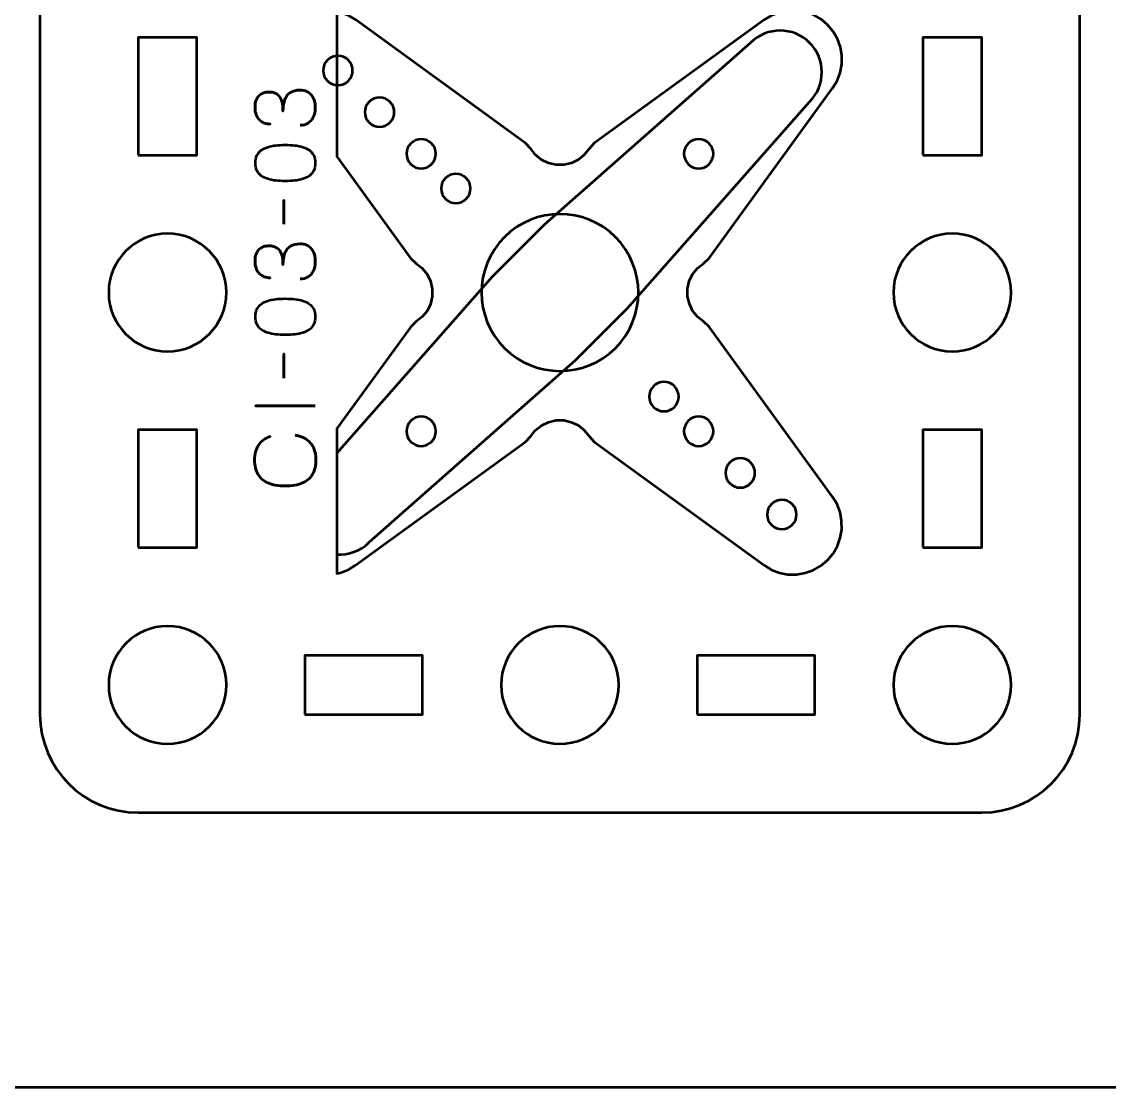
# Model space of a CAD drawing. Header units: centimetres. Extents: x -21 to 0, y -29.7 to 0.
# Drawn here: x -17.24 to -11.7, y -29.7 to -24.27 of the extents above; entities that cross this region are included whole.
import ezdxf

# ---------------------------------------------------------------- set-up
doc = ezdxf.new("R2010")
doc.units = ezdxf.units.CM
doc.header["$MEASUREMENT"] = 0
doc.layers.add('Layer 1', color=7, linetype='Continuous')

msp = doc.modelspace()

# ---------------------------------------------------------------- linework, layer by layer
at = {"layer": 'Layer 1', "color": 22, "lineweight": 53}
msp.add_open_spline([(-21.00001, -29.19995), (-21.00001, -29.19995), (-21.00001, -0.49992), (-21.00001, -0.49992), (-21.00001, -0.49992), (-21.00001, -0.22295), (-20.77692, 0.00004), (-20.49992, 0.00004), (-20.49992, 0.00004), (-20.49992, 0.00004), (-0.50006, 0.00004), (-0.50006, 0.00004), (-0.50006, 0.00004), (-0.22292, 0.00004), (0.00004, -0.22295), (0.00004, -0.49992), (0.00004, -0.49992), (0.00004, -0.49992), (0.00004, -29.19995), (0.00004, -29.19995), (0.00004, -29.19995), (0.00004, -29.47695), (-0.22292, -29.70004), (-0.50006, -29.70004), (-0.50006, -29.70004), (-0.50006, -29.70004), (-20.49992, -29.70004), (-20.49992, -29.70004), (-20.49992, -29.70004), (-20.77692, -29.70004), (-21.00001, -29.47695), (-21.00001, -29.19995)], degree=3, knots=[0, 0, 0, 0, 0.125, 0.125, 0.125, 0.125, 0.25, 0.25, 0.25, 0.25, 0.375, 0.375, 0.375, 0.375, 0.5, 0.5, 0.5, 0.5, 0.625, 0.625, 0.625, 0.625, 0.75, 0.75, 0.75, 0.75, 0.875, 0.875, 0.875, 0.875, 1, 1, 1, 1], dxfattribs=at)
at = {"layer": 'Layer 1', "color": 2, "lineweight": 53}
msp.add_open_spline([(-17.15001, -27.79994), (-17.15001, -27.79994), (-17.15001, -23.50007), (-17.15001, -23.50007), (-17.15001, -23.50007), (-17.15001, -23.22293), (-16.92692, -22.99997), (-16.64992, -22.99997), (-16.64992, -22.99997), (-16.64992, -22.99997), (-12.35005, -22.99997), (-12.35005, -22.99997), (-12.35005, -22.99997), (-12.07291, -22.99997), (-11.84995, -23.22293), (-11.84995, -23.50007), (-11.84995, -23.50007), (-11.84995, -23.50007), (-11.84995, -27.79994), (-11.84995, -27.79994), (-11.84995, -27.79994), (-11.84995, -28.07694), (-12.07291, -28.30003), (-12.35005, -28.30003), (-12.35005, -28.30003), (-12.35005, -28.30003), (-16.64992, -28.30003), (-16.64992, -28.30003), (-16.64992, -28.30003), (-16.92692, -28.30003), (-17.15001, -28.07694), (-17.15001, -27.79994)], degree=3, knots=[0, 0, 0, 0, 0.125, 0.125, 0.125, 0.125, 0.25, 0.25, 0.25, 0.25, 0.375, 0.375, 0.375, 0.375, 0.5, 0.5, 0.5, 0.5, 0.625, 0.625, 0.625, 0.625, 0.75, 0.75, 0.75, 0.75, 0.875, 0.875, 0.875, 0.875, 1, 1, 1, 1], dxfattribs=at)
at = {"layer": 'Layer 1', "color": 30, "lineweight": 53}
for points, knots in [([(-15.63747, -26.34367), (-15.63747, -26.34367), (-15.26061, -25.82531), (-15.26061, -25.82531), (-15.26061, -25.82531), (-15.26061, -25.82531), (-15.2326, -25.79844), (-15.2326, -25.79844), (-15.2326, -25.79844), (-15.2326, -25.79844), (-15.20179, -25.77434), (-15.20179, -25.77434), (-15.20179, -25.77434), (-15.20179, -25.77434), (-15.17715, -25.7441), (-15.17715, -25.7441), (-15.17715, -25.7441), (-15.17715, -25.7441), (-15.15978, -25.70882), (-15.15978, -25.70882), (-15.15978, -25.70882), (-15.15978, -25.70882), (-15.15082, -25.6696), (-15.15082, -25.6696), (-15.15082, -25.6696), (-15.15082, -25.6696), (-15.15084, -25.63039), (-15.15084, -25.63039), (-15.15084, -25.63039), (-15.15084, -25.63039), (-15.15979, -25.59231), (-15.15979, -25.59231), (-15.15979, -25.59231), (-15.15979, -25.59231), (-15.1766, -25.55645), (-15.1766, -25.55645), (-15.1766, -25.55645), (-15.1766, -25.55645), (-15.2018, -25.52565), (-15.2018, -25.52565), (-15.2018, -25.52565), (-15.2018, -25.52565), (-15.2326, -25.50158), (-15.2326, -25.50158), (-15.2326, -25.50158), (-15.2326, -25.50158), (-15.26117, -25.47525), (-15.26117, -25.47525), (-15.26117, -25.47525), (-15.26117, -25.47525), (-15.63747, -24.95674), (-15.63747, -24.95674), (-15.63747, -24.95674), (-15.63747, -24.95674), (-15.63747, -24.21897), (-15.63747, -24.21897), (-15.63747, -24.21897), (-15.63747, -24.21897), (-15.61908, -24.22227), (-15.61908, -24.22227), (-15.61908, -24.22227), (-15.61908, -24.22227), (-15.5782, -24.23738), (-15.5782, -24.23738), (-15.5782, -24.23738), (-15.5782, -24.23738), (-15.54066, -24.26036), (-15.54066, -24.26036), (-15.54066, -24.26036), (-15.54066, -24.26036), (-14.67529, -24.88937), (-14.67529, -24.88937), (-14.67529, -24.88937), (-14.67529, -24.88937), (-14.64839, -24.91737), (-14.64839, -24.91737), (-14.64839, -24.91737), (-14.64839, -24.91737), (-14.62432, -24.94817), (-14.62432, -24.94817), (-14.62432, -24.94817), (-14.62432, -24.94817), (-14.59352, -24.97337), (-14.59352, -24.97337), (-14.59352, -24.97337), (-14.59352, -24.97337), (-14.55766, -24.99018), (-14.55766, -24.99018), (-14.55766, -24.99018), (-14.55766, -24.99018), (-14.51959, -24.99914), (-14.51959, -24.99914), (-14.51959, -24.99914), (-14.51959, -24.99914), (-14.48036, -24.99915), (-14.48036, -24.99915), (-14.48036, -24.99915), (-14.48036, -24.99915), (-14.44171, -24.99075), (-14.44171, -24.99075), (-14.44171, -24.99075), (-14.44171, -24.99075), (-14.40642, -24.97338), (-14.40642, -24.97338), (-14.40642, -24.97338), (-14.40642, -24.97338), (-14.37563, -24.94818), (-14.37563, -24.94818), (-14.37563, -24.94818), (-14.37563, -24.94818), (-14.35154, -24.91737), (-14.35154, -24.91737), (-14.35154, -24.91737), (-14.35154, -24.91737), (-14.32466, -24.88937), (-14.32466, -24.88937), (-14.32466, -24.88937), (-14.32466, -24.88937), (-13.45928, -24.26036), (-13.45928, -24.26036), (-13.45928, -24.26036), (-13.45928, -24.26036), (-13.42176, -24.2374), (-13.42176, -24.2374), (-13.42176, -24.2374), (-13.42176, -24.2374), (-13.38032, -24.2217), (-13.38032, -24.2217), (-13.38032, -24.2217), (-13.38032, -24.2217), (-13.33662, -24.21388), (-13.33662, -24.21388), (-13.33662, -24.21388), (-13.33662, -24.21388), (-13.29238, -24.21331), (-13.29238, -24.21331), (-13.29238, -24.21331), (-13.29238, -24.21331), (-13.24924, -24.22059), (-13.24924, -24.22059), (-13.24924, -24.22059), (-13.24924, -24.22059), (-13.20779, -24.23516), (-13.20779, -24.23516), (-13.20779, -24.23516), (-13.20779, -24.23516), (-13.16915, -24.257), (-13.16915, -24.257), (-13.16915, -24.257), (-13.16915, -24.257), (-13.13555, -24.285), (-13.13555, -24.285), (-13.13555, -24.285), (-13.13555, -24.285), (-13.10698, -24.31917), (-13.10698, -24.31917), (-13.10698, -24.31917), (-13.10698, -24.31917), (-13.08512, -24.35783), (-13.08512, -24.35783), (-13.08512, -24.35783), (-13.08512, -24.35783), (-13.07056, -24.39927), (-13.07056, -24.39927), (-13.07056, -24.39927), (-13.07056, -24.39927), (-13.06329, -24.44241), (-13.06329, -24.44241), (-13.06329, -24.44241), (-13.06329, -24.44241), (-13.06385, -24.48665), (-13.06385, -24.48665), (-13.06385, -24.48665), (-13.06385, -24.48665), (-13.07168, -24.53034), (-13.07168, -24.53034), (-13.07168, -24.53034), (-13.07168, -24.53034), (-13.08736, -24.57179), (-13.08736, -24.57179), (-13.08736, -24.57179), (-13.08736, -24.57179), (-13.11033, -24.60931), (-13.11033, -24.60931), (-13.11033, -24.60931), (-13.11033, -24.60931), (-13.73934, -25.47469), (-13.73934, -25.47469), (-13.73934, -25.47469), (-13.73934, -25.47469), (-13.76734, -25.50157), (-13.76734, -25.50157), (-13.76734, -25.50157), (-13.76734, -25.50157), (-13.79816, -25.52566), (-13.79816, -25.52566), (-13.79816, -25.52566), (-13.79816, -25.52566), (-13.82334, -25.55646), (-13.82334, -25.55646), (-13.82334, -25.55646), (-13.82334, -25.55646), (-13.84072, -25.59175), (-13.84072, -25.59175), (-13.84072, -25.59175), (-13.84072, -25.59175), (-13.84912, -25.6304), (-13.84912, -25.6304), (-13.84912, -25.6304), (-13.84912, -25.6304), (-13.84912, -25.66962), (-13.84912, -25.66962), (-13.84912, -25.66962), (-13.84912, -25.66962), (-13.84014, -25.70769), (-13.84014, -25.70769), (-13.84014, -25.70769), (-13.84014, -25.70769), (-13.82335, -25.74354), (-13.82335, -25.74354), (-13.82335, -25.74354), (-13.82335, -25.74354), (-13.79814, -25.77434), (-13.79814, -25.77434), (-13.79814, -25.77434), (-13.79814, -25.77434), (-13.76734, -25.79843), (-13.76734, -25.79843), (-13.76734, -25.79843), (-13.76734, -25.79843), (-13.7399, -25.82475), (-13.7399, -25.82475), (-13.7399, -25.82475), (-13.7399, -25.82475), (-13.11034, -26.69068), (-13.11034, -26.69068), (-13.11034, -26.69068), (-13.11034, -26.69068), (-13.08737, -26.72822), (-13.08737, -26.72822), (-13.08737, -26.72822), (-13.08737, -26.72822), (-13.07225, -26.76911), (-13.07225, -26.76911), (-13.07225, -26.76911), (-13.07225, -26.76911), (-13.06441, -26.81279), (-13.06441, -26.81279), (-13.06441, -26.81279), (-13.06441, -26.81279), (-13.06384, -26.85704), (-13.06384, -26.85704), (-13.06384, -26.85704), (-13.06384, -26.85704), (-13.07112, -26.90017), (-13.07112, -26.90017), (-13.07112, -26.90017), (-13.07112, -26.90017), (-13.0857, -26.94162), (-13.0857, -26.94162), (-13.0857, -26.94162), (-13.0857, -26.94162), (-13.10753, -26.98027), (-13.10753, -26.98027), (-13.10753, -26.98027), (-13.10753, -26.98027), (-13.13609, -27.01444), (-13.13609, -27.01444), (-13.13609, -27.01444), (-13.13609, -27.01444), (-13.16971, -27.04244), (-13.16971, -27.04244), (-13.16971, -27.04244), (-13.16971, -27.04244), (-13.20836, -27.06428), (-13.20836, -27.06428), (-13.20836, -27.06428), (-13.20836, -27.06428), (-13.2498, -27.07885), (-13.2498, -27.07885), (-13.2498, -27.07885), (-13.2498, -27.07885), (-13.29349, -27.08669), (-13.29349, -27.08669), (-13.29349, -27.08669), (-13.29349, -27.08669), (-13.33774, -27.08612), (-13.33774, -27.08612), (-13.33774, -27.08612), (-13.33774, -27.08612), (-13.38086, -27.07773), (-13.38086, -27.07773), (-13.38086, -27.07773), (-13.38086, -27.07773), (-13.42176, -27.0626), (-13.42176, -27.0626), (-13.42176, -27.0626), (-13.42176, -27.0626), (-13.45929, -27.03963), (-13.45929, -27.03963), (-13.45929, -27.03963), (-13.45929, -27.03963), (-14.32578, -26.41063), (-14.32578, -26.41063), (-14.32578, -26.41063), (-14.32578, -26.41063), (-14.35154, -26.38263), (-14.35154, -26.38263), (-14.35154, -26.38263), (-14.35154, -26.38263), (-14.37562, -26.35182), (-14.37562, -26.35182), (-14.37562, -26.35182), (-14.37562, -26.35182), (-14.40643, -26.32662), (-14.40643, -26.32662), (-14.40643, -26.32662), (-14.40643, -26.32662), (-14.44227, -26.30982), (-14.44227, -26.30982), (-14.44227, -26.30982), (-14.44227, -26.30982), (-14.48036, -26.30086), (-14.48036, -26.30086), (-14.48036, -26.30086), (-14.48036, -26.30086), (-14.51957, -26.30085), (-14.51957, -26.30085), (-14.51957, -26.30085), (-14.51957, -26.30085), (-14.55878, -26.30982), (-14.55878, -26.30982), (-14.55878, -26.30982), (-14.55878, -26.30982), (-14.59407, -26.32718), (-14.59407, -26.32718), (-14.59407, -26.32718), (-14.59407, -26.32718), (-14.62432, -26.35182), (-14.62432, -26.35182), (-14.62432, -26.35182), (-14.62432, -26.35182), (-14.6484, -26.38263), (-14.6484, -26.38263), (-14.6484, -26.38263), (-14.6484, -26.38263), (-14.67529, -26.41063), (-14.67529, -26.41063), (-14.67529, -26.41063), (-14.67529, -26.41063), (-15.54123, -27.04021), (-15.54123, -27.04021), (-15.54123, -27.04021), (-15.54123, -27.04021), (-15.57875, -27.06317), (-15.57875, -27.06317), (-15.57875, -27.06317), (-15.57875, -27.06317), (-15.6202, -27.07886), (-15.6202, -27.07886), (-15.6202, -27.07886), (-15.6202, -27.07886), (-15.63747, -27.08195), (-15.63747, -27.08195), (-15.63747, -27.08195), (-15.63747, -27.08195), (-15.63747, -26.34367), (-15.63747, -26.34367)], [0, 0, 0, 0, 0.0108696, 0.0108696, 0.0108696, 0.0108696, 0.0217391, 0.0217391, 0.0217391, 0.0217391, 0.0326087, 0.0326087, 0.0326087, 0.0326087, 0.0434783, 0.0434783, 0.0434783, 0.0434783, 0.0543478, 0.0543478, 0.0543478, 0.0543478, 0.0652174, 0.0652174, 0.0652174, 0.0652174, 0.076087, 0.076087, 0.076087, 0.076087, 0.0869565, 0.0869565, 0.0869565, 0.0869565, 0.0978261, 0.0978261, 0.0978261, 0.0978261, 0.1086957, 0.1086957, 0.1086957, 0.1086957, 0.1195652, 0.1195652, 0.1195652, 0.1195652, 0.1304348, 0.1304348, 0.1304348, 0.1304348, 0.1413043, 0.1413043, 0.1413043, 0.1413043, 0.1521739, 0.1521739, 0.1521739, 0.1521739, 0.1630435, 0.1630435, 0.1630435, 0.1630435, 0.173913, 0.173913, 0.173913, 0.173913, 0.1847826, 0.1847826, 0.1847826, 0.1847826, 0.1956522, 0.1956522, 0.1956522, 0.1956522, 0.2065217, 0.2065217, 0.2065217, 0.2065217, 0.2173913, 0.2173913, 0.2173913, 0.2173913, 0.2282609, 0.2282609, 0.2282609, 0.2282609, 0.2391304, 0.2391304, 0.2391304, 0.2391304, 0.25, 0.25, 0.25, 0.25, 0.2608696, 0.2608696, 0.2608696, 0.2608696, 0.2717391, 0.2717391, 0.2717391, 0.2717391, 0.2826087, 0.2826087, 0.2826087, 0.2826087, 0.2934783, 0.2934783, 0.2934783, 0.2934783, 0.3043478, 0.3043478, 0.3043478, 0.3043478, 0.3152174, 0.3152174, 0.3152174, 0.3152174, 0.326087, 0.326087, 0.326087, 0.326087, 0.3369565, 0.3369565, 0.3369565, 0.3369565, 0.3478261, 0.3478261, 0.3478261, 0.3478261, 0.3586957, 0.3586957, 0.3586957, 0.3586957, 0.3695652, 0.3695652, 0.3695652, 0.3695652, 0.3804348, 0.3804348, 0.3804348, 0.3804348, 0.3913043, 0.3913043, 0.3913043, 0.3913043, 0.4021739, 0.4021739, 0.4021739, 0.4021739, 0.4130435, 0.4130435, 0.4130435, 0.4130435, 0.423913, 0.423913, 0.423913, 0.423913, 0.4347826, 0.4347826, 0.4347826, 0.4347826, 0.4456522, 0.4456522, 0.4456522, 0.4456522, 0.4565217, 0.4565217, 0.4565217, 0.4565217, 0.4673913, 0.4673913, 0.4673913, 0.4673913, 0.4782609, 0.4782609, 0.4782609, 0.4782609, 0.4891304, 0.4891304, 0.4891304, 0.4891304, 0.5, 0.5, 0.5, 0.5, 0.5108696, 0.5108696, 0.5108696, 0.5108696, 0.5217391, 0.5217391, 0.5217391, 0.5217391, 0.5326087, 0.5326087, 0.5326087, 0.5326087, 0.5434783, 0.5434783, 0.5434783, 0.5434783, 0.5543478, 0.5543478, 0.5543478, 0.5543478, 0.5652174, 0.5652174, 0.5652174, 0.5652174, 0.576087, 0.576087, 0.576087, 0.576087, 0.5869565, 0.5869565, 0.5869565, 0.5869565, 0.5978261, 0.5978261, 0.5978261, 0.5978261, 0.6086957, 0.6086957, 0.6086957, 0.6086957, 0.6195652, 0.6195652, 0.6195652, 0.6195652, 0.6304348, 0.6304348, 0.6304348, 0.6304348, 0.6413043, 0.6413043, 0.6413043, 0.6413043, 0.6521739, 0.6521739, 0.6521739, 0.6521739, 0.6630435, 0.6630435, 0.6630435, 0.6630435, 0.673913, 0.673913, 0.673913, 0.673913, 0.6847826, 0.6847826, 0.6847826, 0.6847826, 0.6956522, 0.6956522, 0.6956522, 0.6956522, 0.7065217, 0.7065217, 0.7065217, 0.7065217, 0.7173913, 0.7173913, 0.7173913, 0.7173913, 0.7282609, 0.7282609, 0.7282609, 0.7282609, 0.7391304, 0.7391304, 0.7391304, 0.7391304, 0.75, 0.75, 0.75, 0.75, 0.7608696, 0.7608696, 0.7608696, 0.7608696, 0.7717391, 0.7717391, 0.7717391, 0.7717391, 0.7826087, 0.7826087, 0.7826087, 0.7826087, 0.7934783, 0.7934783, 0.7934783, 0.7934783, 0.8043478, 0.8043478, 0.8043478, 0.8043478, 0.8152174, 0.8152174, 0.8152174, 0.8152174, 0.826087, 0.826087, 0.826087, 0.826087, 0.8369565, 0.8369565, 0.8369565, 0.8369565, 0.8478261, 0.8478261, 0.8478261, 0.8478261, 0.8586957, 0.8586957, 0.8586957, 0.8586957, 0.8695652, 0.8695652, 0.8695652, 0.8695652, 0.8804348, 0.8804348, 0.8804348, 0.8804348, 0.8913043, 0.8913043, 0.8913043, 0.8913043, 0.9021739, 0.9021739, 0.9021739, 0.9021739, 0.9130435, 0.9130435, 0.9130435, 0.9130435, 0.923913, 0.923913, 0.923913, 0.923913, 0.9347826, 0.9347826, 0.9347826, 0.9347826, 0.9456522, 0.9456522, 0.9456522, 0.9456522, 0.9565217, 0.9565217, 0.9565217, 0.9565217, 0.9673913, 0.9673913, 0.9673913, 0.9673913, 0.9782609, 0.9782609, 0.9782609, 0.9782609, 0.9891304, 0.9891304, 0.9891304, 0.9891304, 1, 1, 1, 1]), ([(-14.15527, -25.72955), (-14.15527, -25.72955), (-14.42043, -25.99471), (-14.42043, -25.99471), (-14.42043, -25.99471), (-14.42043, -25.99471), (-15.47225, -26.92279), (-15.47225, -26.92279), (-15.47225, -26.92279), (-15.51742, -26.96796), (-15.57816, -26.98847), (-15.63747, -26.98433), (-15.63747, -26.98433), (-15.63747, -26.98433), (-15.63747, -26.46893), (-15.63747, -26.46893), (-15.63747, -26.46893), (-15.63747, -26.46893), (-14.84469, -25.57045), (-14.84469, -25.57045), (-14.84469, -25.57045), (-14.84469, -25.57045), (-14.57953, -25.30529), (-14.57953, -25.30529), (-14.57953, -25.30529), (-14.57953, -25.30529), (-13.52771, -24.37721), (-13.52771, -24.37721), (-13.52771, -24.37721), (-13.44495, -24.29445), (-13.30995, -24.29445), (-13.22719, -24.37721), (-13.22719, -24.37721), (-13.14443, -24.45997), (-13.14443, -24.59497), (-13.22719, -24.67773), (-13.22719, -24.67773), (-13.22719, -24.67773), (-14.15527, -25.72955), (-14.15527, -25.72955)], [0, 0, 0, 0, 0.1, 0.1, 0.1, 0.1, 0.2, 0.2, 0.2, 0.2, 0.3, 0.3, 0.3, 0.3, 0.4, 0.4, 0.4, 0.4, 0.5, 0.5, 0.5, 0.5, 0.6, 0.6, 0.6, 0.6, 0.7, 0.7, 0.7, 0.7, 0.8, 0.8, 0.8, 0.8, 0.9, 0.9, 0.9, 0.9, 1, 1, 1, 1]), ([(-15.82378, -24.79724), (-15.80854, -24.79717), (-15.79528, -24.79364), (-15.78378, -24.78666), (-15.78378, -24.78666), (-15.77235, -24.77967), (-15.76339, -24.76972), (-15.75697, -24.75674), (-15.75697, -24.75674), (-15.75055, -24.74376), (-15.7473, -24.72817), (-15.74716, -24.71003), (-15.74716, -24.71003), (-15.74716, -24.69642), (-15.74857, -24.68407), (-15.75153, -24.67285), (-15.75153, -24.67285), (-15.7545, -24.6617), (-15.75908, -24.65211), (-15.76536, -24.64399), (-15.76536, -24.64399), (-15.77164, -24.63588), (-15.77976, -24.62967), (-15.78963, -24.62523), (-15.78963, -24.62523), (-15.79958, -24.62085), (-15.81151, -24.61867), (-15.82548, -24.6186), (-15.82548, -24.6186), (-15.8441, -24.61852), (-15.85984, -24.62233), (-15.87261, -24.62988), (-15.87261, -24.62988), (-15.88538, -24.63743), (-15.89497, -24.64915), (-15.90153, -24.66488), (-15.90153, -24.66488), (-15.9081, -24.68061), (-15.91141, -24.70079), (-15.91141, -24.72527), (-15.91141, -24.72527), (-15.91134, -24.707), (-15.91303, -24.69169), (-15.91649, -24.6792), (-15.91649, -24.6792), (-15.91995, -24.66678), (-15.92482, -24.65684), (-15.93117, -24.64936), (-15.93117, -24.64936), (-15.93745, -24.64188), (-15.94493, -24.63645), (-15.95353, -24.6332), (-15.95353, -24.6332), (-15.96207, -24.62988), (-15.97145, -24.62826), (-15.98168, -24.62833), (-15.98168, -24.62833), (-15.99192, -24.62826), (-16.00137, -24.62967), (-16.01012, -24.63249), (-16.01012, -24.63249), (-16.01887, -24.63525), (-16.02656, -24.63976), (-16.03312, -24.6459), (-16.03312, -24.6459), (-16.03968, -24.65204), (-16.04483, -24.66015), (-16.0485, -24.6701), (-16.0485, -24.6701), (-16.05217, -24.68012), (-16.054, -24.69233), (-16.05407, -24.70665), (-16.05407, -24.70665), (-16.054, -24.7209), (-16.05189, -24.73339), (-16.04779, -24.74397), (-16.04779, -24.74397), (-16.0437, -24.75463), (-16.03813, -24.76337), (-16.031, -24.77043), (-16.031, -24.77043), (-16.02388, -24.77741), (-16.01576, -24.78264), (-16.00659, -24.78609), (-16.00659, -24.78609), (-15.99742, -24.78962), (-15.98768, -24.79131), (-15.97745, -24.79131), (-15.97745, -24.79131), (-15.98768, -24.79131), (-15.99742, -24.78962), (-16.00659, -24.78609), (-16.00659, -24.78609), (-16.01576, -24.78264), (-16.02388, -24.77741), (-16.031, -24.77043), (-16.031, -24.77043), (-16.03813, -24.76337), (-16.0437, -24.75463), (-16.04779, -24.74397), (-16.04779, -24.74397), (-16.05189, -24.73339), (-16.054, -24.7209), (-16.05407, -24.70665), (-16.05407, -24.70665), (-16.054, -24.69233), (-16.05217, -24.68012), (-16.0485, -24.6701), (-16.0485, -24.6701), (-16.04483, -24.66015), (-16.03968, -24.65204), (-16.03312, -24.6459), (-16.03312, -24.6459), (-16.02656, -24.63976), (-16.01887, -24.63525), (-16.01012, -24.63249), (-16.01012, -24.63249), (-16.00137, -24.62967), (-15.99192, -24.62826), (-15.98168, -24.62833), (-15.98168, -24.62833), (-15.97145, -24.62826), (-15.96207, -24.62988), (-15.95353, -24.6332), (-15.95353, -24.6332), (-15.94493, -24.63645), (-15.93745, -24.64188), (-15.93117, -24.64936), (-15.93117, -24.64936), (-15.92482, -24.65684), (-15.91995, -24.66678), (-15.91649, -24.6792), (-15.91649, -24.6792), (-15.91303, -24.69169), (-15.91134, -24.707), (-15.91141, -24.72527), (-15.91141, -24.72527), (-15.91141, -24.70079), (-15.9081, -24.68061), (-15.90153, -24.66488), (-15.90153, -24.66488), (-15.89497, -24.64915), (-15.88538, -24.63743), (-15.87261, -24.62988), (-15.87261, -24.62988), (-15.85984, -24.62233), (-15.8441, -24.61852), (-15.82548, -24.6186), (-15.82548, -24.6186), (-15.81151, -24.61867), (-15.79958, -24.62085), (-15.78963, -24.62523), (-15.78963, -24.62523), (-15.77976, -24.62967), (-15.77164, -24.63588), (-15.76536, -24.64399), (-15.76536, -24.64399), (-15.75908, -24.65211), (-15.7545, -24.6617), (-15.75153, -24.67285), (-15.75153, -24.67285), (-15.74857, -24.68407), (-15.74716, -24.69642), (-15.74716, -24.71003), (-15.74716, -24.71003), (-15.7473, -24.72817), (-15.75055, -24.74376), (-15.75697, -24.75674), (-15.75697, -24.75674), (-15.76339, -24.76972), (-15.77235, -24.77967), (-15.78378, -24.78666), (-15.78378, -24.78666), (-15.79528, -24.79364), (-15.80854, -24.79717), (-15.82378, -24.79724)], [0, 0, 0, 0, 0.0227273, 0.0227273, 0.0227273, 0.0227273, 0.0454545, 0.0454545, 0.0454545, 0.0454545, 0.0681818, 0.0681818, 0.0681818, 0.0681818, 0.0909091, 0.0909091, 0.0909091, 0.0909091, 0.1136364, 0.1136364, 0.1136364, 0.1136364, 0.1363636, 0.1363636, 0.1363636, 0.1363636, 0.1590909, 0.1590909, 0.1590909, 0.1590909, 0.1818182, 0.1818182, 0.1818182, 0.1818182, 0.2045455, 0.2045455, 0.2045455, 0.2045455, 0.2272727, 0.2272727, 0.2272727, 0.2272727, 0.25, 0.25, 0.25, 0.25, 0.2727273, 0.2727273, 0.2727273, 0.2727273, 0.2954545, 0.2954545, 0.2954545, 0.2954545, 0.3181818, 0.3181818, 0.3181818, 0.3181818, 0.3409091, 0.3409091, 0.3409091, 0.3409091, 0.3636364, 0.3636364, 0.3636364, 0.3636364, 0.3863636, 0.3863636, 0.3863636, 0.3863636, 0.4090909, 0.4090909, 0.4090909, 0.4090909, 0.4318182, 0.4318182, 0.4318182, 0.4318182, 0.4545455, 0.4545455, 0.4545455, 0.4545455, 0.4772727, 0.4772727, 0.4772727, 0.4772727, 0.5, 0.5, 0.5, 0.5, 0.5227273, 0.5227273, 0.5227273, 0.5227273, 0.5454545, 0.5454545, 0.5454545, 0.5454545, 0.5681818, 0.5681818, 0.5681818, 0.5681818, 0.5909091, 0.5909091, 0.5909091, 0.5909091, 0.6136364, 0.6136364, 0.6136364, 0.6136364, 0.6363636, 0.6363636, 0.6363636, 0.6363636, 0.6590909, 0.6590909, 0.6590909, 0.6590909, 0.6818182, 0.6818182, 0.6818182, 0.6818182, 0.7045455, 0.7045455, 0.7045455, 0.7045455, 0.7272727, 0.7272727, 0.7272727, 0.7272727, 0.75, 0.75, 0.75, 0.75, 0.7727273, 0.7727273, 0.7727273, 0.7727273, 0.7954545, 0.7954545, 0.7954545, 0.7954545, 0.8181818, 0.8181818, 0.8181818, 0.8181818, 0.8409091, 0.8409091, 0.8409091, 0.8409091, 0.8636364, 0.8636364, 0.8636364, 0.8636364, 0.8863636, 0.8863636, 0.8863636, 0.8863636, 0.9090909, 0.9090909, 0.9090909, 0.9090909, 0.9318182, 0.9318182, 0.9318182, 0.9318182, 0.9545455, 0.9545455, 0.9545455, 0.9545455, 0.9772727, 0.9772727, 0.9772727, 0.9772727, 1, 1, 1, 1]), ([(-15.74716, -24.98985), (-15.74723, -24.97504), (-15.74984, -24.96227), (-15.75492, -24.95161), (-15.75492, -24.95161), (-15.76, -24.94103), (-15.76727, -24.93221), (-15.77651, -24.92516), (-15.77651, -24.92516), (-15.78582, -24.91817), (-15.79683, -24.91267), (-15.80953, -24.90858), (-15.80953, -24.90858), (-15.82223, -24.90455), (-15.83613, -24.90166), (-15.85137, -24.90004), (-15.85137, -24.90004), (-15.86661, -24.89834), (-15.88263, -24.8975), (-15.89956, -24.89757), (-15.89956, -24.89757), (-15.91642, -24.8975), (-15.93244, -24.89834), (-15.94761, -24.90004), (-15.94761, -24.90004), (-15.96278, -24.90166), (-15.97675, -24.90455), (-15.98945, -24.90858), (-15.98945, -24.90858), (-16.00208, -24.91267), (-16.01308, -24.91817), (-16.02247, -24.92516), (-16.02247, -24.92516), (-16.03178, -24.93221), (-16.03905, -24.94103), (-16.04413, -24.95161), (-16.04413, -24.95161), (-16.04928, -24.96227), (-16.05189, -24.97504), (-16.05196, -24.98985), (-16.05196, -24.98985), (-16.05189, -25.00467), (-16.04928, -25.01744), (-16.04413, -25.0281), (-16.04413, -25.0281), (-16.03905, -25.03868), (-16.03178, -25.0475), (-16.02247, -25.05455), (-16.02247, -25.05455), (-16.01308, -25.06154), (-16.00208, -25.06704), (-15.98945, -25.07113), (-15.98945, -25.07113), (-15.97675, -25.07516), (-15.96278, -25.07805), (-15.94761, -25.07967), (-15.94761, -25.07967), (-15.93244, -25.08136), (-15.91642, -25.08221), (-15.89956, -25.08214), (-15.89956, -25.08214), (-15.88263, -25.08221), (-15.86661, -25.08136), (-15.85137, -25.07967), (-15.85137, -25.07967), (-15.83613, -25.07805), (-15.82223, -25.07516), (-15.80953, -25.07113), (-15.80953, -25.07113), (-15.79683, -25.06704), (-15.78582, -25.06154), (-15.77651, -25.05455), (-15.77651, -25.05455), (-15.76727, -25.0475), (-15.76, -25.03868), (-15.75492, -25.0281), (-15.75492, -25.0281), (-15.74984, -25.01744), (-15.74723, -25.00467), (-15.74716, -24.98985)], [0, 0, 0, 0, 0.05, 0.05, 0.05, 0.05, 0.1, 0.1, 0.1, 0.1, 0.15, 0.15, 0.15, 0.15, 0.2, 0.2, 0.2, 0.2, 0.25, 0.25, 0.25, 0.25, 0.3, 0.3, 0.3, 0.3, 0.35, 0.35, 0.35, 0.35, 0.4, 0.4, 0.4, 0.4, 0.45, 0.45, 0.45, 0.45, 0.5, 0.5, 0.5, 0.5, 0.55, 0.55, 0.55, 0.55, 0.6, 0.6, 0.6, 0.6, 0.65, 0.65, 0.65, 0.65, 0.7, 0.7, 0.7, 0.7, 0.75, 0.75, 0.75, 0.75, 0.8, 0.8, 0.8, 0.8, 0.85, 0.85, 0.85, 0.85, 0.9, 0.9, 0.9, 0.9, 0.95, 0.95, 0.95, 0.95, 1, 1, 1, 1]), ([(-15.74716, -24.98985), (-15.74723, -24.97504), (-15.74984, -24.96227), (-15.75492, -24.95161), (-15.75492, -24.95161), (-15.76, -24.94103), (-15.76727, -24.93221), (-15.77651, -24.92516), (-15.77651, -24.92516), (-15.78582, -24.91817), (-15.79683, -24.91267), (-15.80953, -24.90858), (-15.80953, -24.90858), (-15.82223, -24.90455), (-15.83613, -24.90166), (-15.85137, -24.90004), (-15.85137, -24.90004), (-15.86661, -24.89834), (-15.88263, -24.8975), (-15.89956, -24.89757), (-15.89956, -24.89757), (-15.91642, -24.8975), (-15.93244, -24.89834), (-15.94761, -24.90004), (-15.94761, -24.90004), (-15.96278, -24.90166), (-15.97675, -24.90455), (-15.98945, -24.90858), (-15.98945, -24.90858), (-16.00208, -24.91267), (-16.01308, -24.91817), (-16.02247, -24.92516), (-16.02247, -24.92516), (-16.03178, -24.93221), (-16.03905, -24.94103), (-16.04413, -24.95161), (-16.04413, -24.95161), (-16.04928, -24.96227), (-16.05189, -24.97504), (-16.05196, -24.98985), (-16.05196, -24.98985), (-16.05189, -25.00467), (-16.04928, -25.01744), (-16.04413, -25.0281), (-16.04413, -25.0281), (-16.03905, -25.03868), (-16.03178, -25.0475), (-16.02247, -25.05455), (-16.02247, -25.05455), (-16.01308, -25.06154), (-16.00208, -25.06704), (-15.98945, -25.07113), (-15.98945, -25.07113), (-15.97675, -25.07516), (-15.96278, -25.07805), (-15.94761, -25.07967), (-15.94761, -25.07967), (-15.93244, -25.08136), (-15.91642, -25.08221), (-15.89956, -25.08214), (-15.89956, -25.08214), (-15.88263, -25.08221), (-15.86661, -25.08136), (-15.85137, -25.07967), (-15.85137, -25.07967), (-15.83613, -25.07805), (-15.82223, -25.07516), (-15.80953, -25.07113), (-15.80953, -25.07113), (-15.79683, -25.06704), (-15.78582, -25.06154), (-15.77651, -25.05455), (-15.77651, -25.05455), (-15.76727, -25.0475), (-15.76, -25.03868), (-15.75492, -25.0281), (-15.75492, -25.0281), (-15.74984, -25.01744), (-15.74723, -25.00467), (-15.74716, -24.98985)], [0, 0, 0, 0, 0.05, 0.05, 0.05, 0.05, 0.1, 0.1, 0.1, 0.1, 0.15, 0.15, 0.15, 0.15, 0.2, 0.2, 0.2, 0.2, 0.25, 0.25, 0.25, 0.25, 0.3, 0.3, 0.3, 0.3, 0.35, 0.35, 0.35, 0.35, 0.4, 0.4, 0.4, 0.4, 0.45, 0.45, 0.45, 0.45, 0.5, 0.5, 0.5, 0.5, 0.55, 0.55, 0.55, 0.55, 0.6, 0.6, 0.6, 0.6, 0.65, 0.65, 0.65, 0.65, 0.7, 0.7, 0.7, 0.7, 0.75, 0.75, 0.75, 0.75, 0.8, 0.8, 0.8, 0.8, 0.85, 0.85, 0.85, 0.85, 0.9, 0.9, 0.9, 0.9, 0.95, 0.95, 0.95, 0.95, 1, 1, 1, 1]), ([(-15.90676, -25.30227), (-15.90676, -25.30227), (-15.90676, -25.17908), (-15.90676, -25.17908), (-15.90676, -25.17908), (-15.90676, -25.17908), (-15.90676, -25.30227), (-15.90676, -25.30227)], [0, 0, 0, 0, 0.5, 0.5, 0.5, 0.5, 1, 1, 1, 1]), ([(-15.82378, -25.58082), (-15.80854, -25.58075), (-15.79528, -25.57722), (-15.78378, -25.57024), (-15.78378, -25.57024), (-15.77235, -25.56325), (-15.76339, -25.5533), (-15.75697, -25.54032), (-15.75697, -25.54032), (-15.75055, -25.52734), (-15.7473, -25.51175), (-15.74716, -25.49361), (-15.74716, -25.49361), (-15.74716, -25.48), (-15.74857, -25.46765), (-15.75153, -25.45643), (-15.75153, -25.45643), (-15.7545, -25.44528), (-15.75908, -25.43569), (-15.76536, -25.42757), (-15.76536, -25.42757), (-15.77164, -25.41946), (-15.77976, -25.41325), (-15.78963, -25.40881), (-15.78963, -25.40881), (-15.79958, -25.40443), (-15.81151, -25.40225), (-15.82548, -25.40218), (-15.82548, -25.40218), (-15.8441, -25.4021), (-15.85984, -25.40591), (-15.87261, -25.41346), (-15.87261, -25.41346), (-15.88538, -25.42101), (-15.89497, -25.43273), (-15.90153, -25.44846), (-15.90153, -25.44846), (-15.9081, -25.46419), (-15.91141, -25.48437), (-15.91141, -25.50885), (-15.91141, -25.50885), (-15.91134, -25.49058), (-15.91303, -25.47527), (-15.91649, -25.46278), (-15.91649, -25.46278), (-15.91995, -25.45036), (-15.92482, -25.44042), (-15.93117, -25.43294), (-15.93117, -25.43294), (-15.93745, -25.42546), (-15.94493, -25.42003), (-15.95353, -25.41678), (-15.95353, -25.41678), (-15.96207, -25.41346), (-15.97145, -25.41184), (-15.98168, -25.41191), (-15.98168, -25.41191), (-15.99192, -25.41184), (-16.00137, -25.41325), (-16.01012, -25.41607), (-16.01012, -25.41607), (-16.01887, -25.41883), (-16.02656, -25.42334), (-16.03312, -25.42948), (-16.03312, -25.42948), (-16.03968, -25.43562), (-16.04483, -25.44373), (-16.0485, -25.45368), (-16.0485, -25.45368), (-16.05217, -25.4637), (-16.054, -25.47591), (-16.05407, -25.49023), (-16.05407, -25.49023), (-16.054, -25.50448), (-16.05189, -25.51697), (-16.04779, -25.52755), (-16.04779, -25.52755), (-16.0437, -25.53821), (-16.03813, -25.54695), (-16.031, -25.55401), (-16.031, -25.55401), (-16.02388, -25.56099), (-16.01576, -25.56622), (-16.00659, -25.56967), (-16.00659, -25.56967), (-15.99742, -25.5732), (-15.98768, -25.57489), (-15.97745, -25.57489), (-15.97745, -25.57489), (-15.98768, -25.57489), (-15.99742, -25.5732), (-16.00659, -25.56967), (-16.00659, -25.56967), (-16.01576, -25.56622), (-16.02388, -25.56099), (-16.031, -25.55401), (-16.031, -25.55401), (-16.03813, -25.54695), (-16.0437, -25.53821), (-16.04779, -25.52755), (-16.04779, -25.52755), (-16.05189, -25.51697), (-16.054, -25.50448), (-16.05407, -25.49023), (-16.05407, -25.49023), (-16.054, -25.47591), (-16.05217, -25.4637), (-16.0485, -25.45368), (-16.0485, -25.45368), (-16.04483, -25.44373), (-16.03968, -25.43562), (-16.03312, -25.42948), (-16.03312, -25.42948), (-16.02656, -25.42334), (-16.01887, -25.41883), (-16.01012, -25.41607), (-16.01012, -25.41607), (-16.00137, -25.41325), (-15.99192, -25.41184), (-15.98168, -25.41191), (-15.98168, -25.41191), (-15.97145, -25.41184), (-15.96207, -25.41346), (-15.95353, -25.41678), (-15.95353, -25.41678), (-15.94493, -25.42003), (-15.93745, -25.42546), (-15.93117, -25.43294), (-15.93117, -25.43294), (-15.92482, -25.44042), (-15.91995, -25.45036), (-15.91649, -25.46278), (-15.91649, -25.46278), (-15.91303, -25.47527), (-15.91134, -25.49058), (-15.91141, -25.50885), (-15.91141, -25.50885), (-15.91141, -25.48437), (-15.9081, -25.46419), (-15.90153, -25.44846), (-15.90153, -25.44846), (-15.89497, -25.43273), (-15.88538, -25.42101), (-15.87261, -25.41346), (-15.87261, -25.41346), (-15.85984, -25.40591), (-15.8441, -25.4021), (-15.82548, -25.40218), (-15.82548, -25.40218), (-15.81151, -25.40225), (-15.79958, -25.40443), (-15.78963, -25.40881), (-15.78963, -25.40881), (-15.77976, -25.41325), (-15.77164, -25.41946), (-15.76536, -25.42757), (-15.76536, -25.42757), (-15.75908, -25.43569), (-15.7545, -25.44528), (-15.75153, -25.45643), (-15.75153, -25.45643), (-15.74857, -25.46765), (-15.74716, -25.48), (-15.74716, -25.49361), (-15.74716, -25.49361), (-15.7473, -25.51175), (-15.75055, -25.52734), (-15.75697, -25.54032), (-15.75697, -25.54032), (-15.76339, -25.5533), (-15.77235, -25.56325), (-15.78378, -25.57024), (-15.78378, -25.57024), (-15.79528, -25.57722), (-15.80854, -25.58075), (-15.82378, -25.58082)], [0, 0, 0, 0, 0.0227273, 0.0227273, 0.0227273, 0.0227273, 0.0454545, 0.0454545, 0.0454545, 0.0454545, 0.0681818, 0.0681818, 0.0681818, 0.0681818, 0.0909091, 0.0909091, 0.0909091, 0.0909091, 0.1136364, 0.1136364, 0.1136364, 0.1136364, 0.1363636, 0.1363636, 0.1363636, 0.1363636, 0.1590909, 0.1590909, 0.1590909, 0.1590909, 0.1818182, 0.1818182, 0.1818182, 0.1818182, 0.2045455, 0.2045455, 0.2045455, 0.2045455, 0.2272727, 0.2272727, 0.2272727, 0.2272727, 0.25, 0.25, 0.25, 0.25, 0.2727273, 0.2727273, 0.2727273, 0.2727273, 0.2954545, 0.2954545, 0.2954545, 0.2954545, 0.3181818, 0.3181818, 0.3181818, 0.3181818, 0.3409091, 0.3409091, 0.3409091, 0.3409091, 0.3636364, 0.3636364, 0.3636364, 0.3636364, 0.3863636, 0.3863636, 0.3863636, 0.3863636, 0.4090909, 0.4090909, 0.4090909, 0.4090909, 0.4318182, 0.4318182, 0.4318182, 0.4318182, 0.4545455, 0.4545455, 0.4545455, 0.4545455, 0.4772727, 0.4772727, 0.4772727, 0.4772727, 0.5, 0.5, 0.5, 0.5, 0.5227273, 0.5227273, 0.5227273, 0.5227273, 0.5454545, 0.5454545, 0.5454545, 0.5454545, 0.5681818, 0.5681818, 0.5681818, 0.5681818, 0.5909091, 0.5909091, 0.5909091, 0.5909091, 0.6136364, 0.6136364, 0.6136364, 0.6136364, 0.6363636, 0.6363636, 0.6363636, 0.6363636, 0.6590909, 0.6590909, 0.6590909, 0.6590909, 0.6818182, 0.6818182, 0.6818182, 0.6818182, 0.7045455, 0.7045455, 0.7045455, 0.7045455, 0.7272727, 0.7272727, 0.7272727, 0.7272727, 0.75, 0.75, 0.75, 0.75, 0.7727273, 0.7727273, 0.7727273, 0.7727273, 0.7954545, 0.7954545, 0.7954545, 0.7954545, 0.8181818, 0.8181818, 0.8181818, 0.8181818, 0.8409091, 0.8409091, 0.8409091, 0.8409091, 0.8636364, 0.8636364, 0.8636364, 0.8636364, 0.8863636, 0.8863636, 0.8863636, 0.8863636, 0.9090909, 0.9090909, 0.9090909, 0.9090909, 0.9318182, 0.9318182, 0.9318182, 0.9318182, 0.9545455, 0.9545455, 0.9545455, 0.9545455, 0.9772727, 0.9772727, 0.9772727, 0.9772727, 1, 1, 1, 1]), ([(-15.74716, -25.77343), (-15.74723, -25.75862), (-15.74984, -25.74585), (-15.75492, -25.73519), (-15.75492, -25.73519), (-15.76, -25.72461), (-15.76727, -25.71579), (-15.77651, -25.70874), (-15.77651, -25.70874), (-15.78582, -25.70175), (-15.79683, -25.69625), (-15.80953, -25.69216), (-15.80953, -25.69216), (-15.82223, -25.68813), (-15.83613, -25.68524), (-15.85137, -25.68362), (-15.85137, -25.68362), (-15.86661, -25.68192), (-15.88263, -25.68108), (-15.89956, -25.68115), (-15.89956, -25.68115), (-15.91642, -25.68108), (-15.93244, -25.68192), (-15.94761, -25.68362), (-15.94761, -25.68362), (-15.96278, -25.68524), (-15.97675, -25.68813), (-15.98945, -25.69216), (-15.98945, -25.69216), (-16.00208, -25.69625), (-16.01308, -25.70175), (-16.02247, -25.70874), (-16.02247, -25.70874), (-16.03178, -25.71579), (-16.03905, -25.72461), (-16.04413, -25.73519), (-16.04413, -25.73519), (-16.04928, -25.74585), (-16.05189, -25.75862), (-16.05196, -25.77343), (-16.05196, -25.77343), (-16.05189, -25.78825), (-16.04928, -25.80102), (-16.04413, -25.81168), (-16.04413, -25.81168), (-16.03905, -25.82226), (-16.03178, -25.83108), (-16.02247, -25.83813), (-16.02247, -25.83813), (-16.01308, -25.84512), (-16.00208, -25.85062), (-15.98945, -25.85471), (-15.98945, -25.85471), (-15.97675, -25.85874), (-15.96278, -25.86163), (-15.94761, -25.86325), (-15.94761, -25.86325), (-15.93244, -25.86494), (-15.91642, -25.86579), (-15.89956, -25.86572), (-15.89956, -25.86572), (-15.88263, -25.86579), (-15.86661, -25.86494), (-15.85137, -25.86325), (-15.85137, -25.86325), (-15.83613, -25.86163), (-15.82223, -25.85874), (-15.80953, -25.85471), (-15.80953, -25.85471), (-15.79683, -25.85062), (-15.78582, -25.84512), (-15.77651, -25.83813), (-15.77651, -25.83813), (-15.76727, -25.83108), (-15.76, -25.82226), (-15.75492, -25.81168), (-15.75492, -25.81168), (-15.74984, -25.80102), (-15.74723, -25.78825), (-15.74716, -25.77343)], [0, 0, 0, 0, 0.05, 0.05, 0.05, 0.05, 0.1, 0.1, 0.1, 0.1, 0.15, 0.15, 0.15, 0.15, 0.2, 0.2, 0.2, 0.2, 0.25, 0.25, 0.25, 0.25, 0.3, 0.3, 0.3, 0.3, 0.35, 0.35, 0.35, 0.35, 0.4, 0.4, 0.4, 0.4, 0.45, 0.45, 0.45, 0.45, 0.5, 0.5, 0.5, 0.5, 0.55, 0.55, 0.55, 0.55, 0.6, 0.6, 0.6, 0.6, 0.65, 0.65, 0.65, 0.65, 0.7, 0.7, 0.7, 0.7, 0.75, 0.75, 0.75, 0.75, 0.8, 0.8, 0.8, 0.8, 0.85, 0.85, 0.85, 0.85, 0.9, 0.9, 0.9, 0.9, 0.95, 0.95, 0.95, 0.95, 1, 1, 1, 1]), ([(-15.74716, -25.77343), (-15.74723, -25.75862), (-15.74984, -25.74585), (-15.75492, -25.73519), (-15.75492, -25.73519), (-15.76, -25.72461), (-15.76727, -25.71579), (-15.77651, -25.70874), (-15.77651, -25.70874), (-15.78582, -25.70175), (-15.79683, -25.69625), (-15.80953, -25.69216), (-15.80953, -25.69216), (-15.82223, -25.68813), (-15.83613, -25.68524), (-15.85137, -25.68362), (-15.85137, -25.68362), (-15.86661, -25.68192), (-15.88263, -25.68108), (-15.89956, -25.68115), (-15.89956, -25.68115), (-15.91642, -25.68108), (-15.93244, -25.68192), (-15.94761, -25.68362), (-15.94761, -25.68362), (-15.96278, -25.68524), (-15.97675, -25.68813), (-15.98945, -25.69216), (-15.98945, -25.69216), (-16.00208, -25.69625), (-16.01308, -25.70175), (-16.02247, -25.70874), (-16.02247, -25.70874), (-16.03178, -25.71579), (-16.03905, -25.72461), (-16.04413, -25.73519), (-16.04413, -25.73519), (-16.04928, -25.74585), (-16.05189, -25.75862), (-16.05196, -25.77343), (-16.05196, -25.77343), (-16.05189, -25.78825), (-16.04928, -25.80102), (-16.04413, -25.81168), (-16.04413, -25.81168), (-16.03905, -25.82226), (-16.03178, -25.83108), (-16.02247, -25.83813), (-16.02247, -25.83813), (-16.01308, -25.84512), (-16.00208, -25.85062), (-15.98945, -25.85471), (-15.98945, -25.85471), (-15.97675, -25.85874), (-15.96278, -25.86163), (-15.94761, -25.86325), (-15.94761, -25.86325), (-15.93244, -25.86494), (-15.91642, -25.86579), (-15.89956, -25.86572), (-15.89956, -25.86572), (-15.88263, -25.86579), (-15.86661, -25.86494), (-15.85137, -25.86325), (-15.85137, -25.86325), (-15.83613, -25.86163), (-15.82223, -25.85874), (-15.80953, -25.85471), (-15.80953, -25.85471), (-15.79683, -25.85062), (-15.78582, -25.84512), (-15.77651, -25.83813), (-15.77651, -25.83813), (-15.76727, -25.83108), (-15.76, -25.82226), (-15.75492, -25.81168), (-15.75492, -25.81168), (-15.74984, -25.80102), (-15.74723, -25.78825), (-15.74716, -25.77343)], [0, 0, 0, 0, 0.05, 0.05, 0.05, 0.05, 0.1, 0.1, 0.1, 0.1, 0.15, 0.15, 0.15, 0.15, 0.2, 0.2, 0.2, 0.2, 0.25, 0.25, 0.25, 0.25, 0.3, 0.3, 0.3, 0.3, 0.35, 0.35, 0.35, 0.35, 0.4, 0.4, 0.4, 0.4, 0.45, 0.45, 0.45, 0.45, 0.5, 0.5, 0.5, 0.5, 0.55, 0.55, 0.55, 0.55, 0.6, 0.6, 0.6, 0.6, 0.65, 0.65, 0.65, 0.65, 0.7, 0.7, 0.7, 0.7, 0.75, 0.75, 0.75, 0.75, 0.8, 0.8, 0.8, 0.8, 0.85, 0.85, 0.85, 0.85, 0.9, 0.9, 0.9, 0.9, 0.95, 0.95, 0.95, 0.95, 1, 1, 1, 1]), ([(-15.90676, -26.08585), (-15.90676, -26.08585), (-15.90676, -25.96266), (-15.90676, -25.96266), (-15.90676, -25.96266), (-15.90676, -25.96266), (-15.90676, -26.08585), (-15.90676, -26.08585)], [0, 0, 0, 0, 0.5, 0.5, 0.5, 0.5, 1, 1, 1, 1]), ([(-15.74716, -26.22682), (-15.74716, -26.22682), (-16.05238, -26.22682), (-16.05238, -26.22682), (-16.05238, -26.22682), (-16.05238, -26.22682), (-15.74716, -26.22682), (-15.74716, -26.22682)], [0, 0, 0, 0, 0.5, 0.5, 0.5, 0.5, 1, 1, 1, 1]), ([(-15.84961, -26.37668), (-15.82541, -26.3812), (-15.80544, -26.3891), (-15.78978, -26.40018), (-15.78978, -26.40018), (-15.77418, -26.41132), (-15.76261, -26.42558), (-15.75506, -26.44293), (-15.75506, -26.44293), (-15.74751, -26.46022), (-15.7437, -26.48054), (-15.74377, -26.50368), (-15.74377, -26.50368), (-15.7437, -26.53183), (-15.74914, -26.55575), (-15.76021, -26.57537), (-15.76021, -26.57537), (-15.77122, -26.59498), (-15.78822, -26.60994), (-15.81129, -26.62024), (-15.81129, -26.62024), (-15.83437, -26.63054), (-15.86393, -26.63569), (-15.89998, -26.63576), (-15.89998, -26.63576), (-15.93589, -26.63569), (-15.96539, -26.63054), (-15.98846, -26.62024), (-15.98846, -26.62024), (-16.01153, -26.60994), (-16.0286, -26.59498), (-16.03968, -26.57537), (-16.03968, -26.57537), (-16.05076, -26.55575), (-16.05626, -26.53183), (-16.05619, -26.50368), (-16.05619, -26.50368), (-16.05626, -26.47355), (-16.04984, -26.4483), (-16.03693, -26.42798), (-16.03693, -26.42798), (-16.02402, -26.40773), (-16.00405, -26.39284), (-15.97703, -26.38346), (-15.97703, -26.38346), (-16.00405, -26.39284), (-16.02402, -26.40773), (-16.03693, -26.42798), (-16.03693, -26.42798), (-16.04984, -26.4483), (-16.05626, -26.47355), (-16.05619, -26.50368), (-16.05619, -26.50368), (-16.05626, -26.53183), (-16.05076, -26.55575), (-16.03968, -26.57537), (-16.03968, -26.57537), (-16.0286, -26.59498), (-16.01153, -26.60994), (-15.98846, -26.62024), (-15.98846, -26.62024), (-15.96539, -26.63054), (-15.93589, -26.63569), (-15.89998, -26.63576), (-15.89998, -26.63576), (-15.86393, -26.63569), (-15.83437, -26.63054), (-15.81129, -26.62024), (-15.81129, -26.62024), (-15.78822, -26.60994), (-15.77122, -26.59498), (-15.76021, -26.57537), (-15.76021, -26.57537), (-15.74914, -26.55575), (-15.7437, -26.53183), (-15.74377, -26.50368), (-15.74377, -26.50368), (-15.7437, -26.48054), (-15.74751, -26.46022), (-15.75506, -26.44293), (-15.75506, -26.44293), (-15.76261, -26.42558), (-15.77418, -26.41132), (-15.78978, -26.40018), (-15.78978, -26.40018), (-15.80544, -26.3891), (-15.82541, -26.3812), (-15.84961, -26.37668)], [0, 0, 0, 0, 0.0454545, 0.0454545, 0.0454545, 0.0454545, 0.0909091, 0.0909091, 0.0909091, 0.0909091, 0.1363636, 0.1363636, 0.1363636, 0.1363636, 0.1818182, 0.1818182, 0.1818182, 0.1818182, 0.2272727, 0.2272727, 0.2272727, 0.2272727, 0.2727273, 0.2727273, 0.2727273, 0.2727273, 0.3181818, 0.3181818, 0.3181818, 0.3181818, 0.3636364, 0.3636364, 0.3636364, 0.3636364, 0.4090909, 0.4090909, 0.4090909, 0.4090909, 0.4545455, 0.4545455, 0.4545455, 0.4545455, 0.5, 0.5, 0.5, 0.5, 0.5454545, 0.5454545, 0.5454545, 0.5454545, 0.5909091, 0.5909091, 0.5909091, 0.5909091, 0.6363636, 0.6363636, 0.6363636, 0.6363636, 0.6818182, 0.6818182, 0.6818182, 0.6818182, 0.7272727, 0.7272727, 0.7272727, 0.7272727, 0.7727273, 0.7727273, 0.7727273, 0.7727273, 0.8181818, 0.8181818, 0.8181818, 0.8181818, 0.8636364, 0.8636364, 0.8636364, 0.8636364, 0.9090909, 0.9090909, 0.9090909, 0.9090909, 0.9545455, 0.9545455, 0.9545455, 0.9545455, 1, 1, 1, 1])]:
    msp.add_open_spline(points, degree=3, knots=knots, dxfattribs=at)
at = {"layer": 'Layer 1', "lineweight": 53}
for points in [[(-16.64992, -24.95002), (-16.64992, -24.95002), (-16.64992, -24.35002), (-16.64992, -24.35002), (-16.64992, -24.35002), (-16.64992, -24.35002), (-16.34991, -24.35002), (-16.34991, -24.35002), (-16.34991, -24.35002), (-16.34991, -24.35002), (-16.34991, -24.95002), (-16.34991, -24.95002), (-16.34991, -24.95002), (-16.34991, -24.95002), (-16.64992, -24.95002), (-16.64992, -24.95002)], [(-12.65005, -24.95002), (-12.65005, -24.95002), (-12.65005, -24.35002), (-12.65005, -24.35002), (-12.65005, -24.35002), (-12.65005, -24.35002), (-12.35005, -24.35002), (-12.35005, -24.35002), (-12.35005, -24.35002), (-12.35005, -24.35002), (-12.35005, -24.95002), (-12.35005, -24.95002), (-12.35005, -24.95002), (-12.35005, -24.95002), (-12.65005, -24.95002), (-12.65005, -24.95002)], [(-16.49998, -25.34993), (-16.33421, -25.34993), (-16.19998, -25.4843), (-16.19998, -25.64993), (-16.19998, -25.64993), (-16.19998, -25.8157), (-16.33421, -25.94993), (-16.49998, -25.94993), (-16.49998, -25.94993), (-16.66565, -25.94993), (-16.79999, -25.8157), (-16.79999, -25.64993), (-16.79999, -25.64993), (-16.79999, -25.4843), (-16.66565, -25.34993), (-16.49998, -25.34993)], [(-12.49998, -25.34993), (-12.33431, -25.34993), (-12.19998, -25.4843), (-12.19998, -25.64993), (-12.19998, -25.64993), (-12.19998, -25.8157), (-12.33431, -25.94993), (-12.49998, -25.94993), (-12.49998, -25.94993), (-12.66561, -25.94993), (-12.79998, -25.8157), (-12.79998, -25.64993), (-12.79998, -25.64993), (-12.79998, -25.4843), (-12.66561, -25.34993), (-12.49998, -25.34993)], [(-16.64992, -26.94999), (-16.64992, -26.94999), (-16.64992, -26.34998), (-16.64992, -26.34998), (-16.64992, -26.34998), (-16.64992, -26.34998), (-16.34991, -26.34998), (-16.34991, -26.34998), (-16.34991, -26.34998), (-16.34991, -26.34998), (-16.34991, -26.94999), (-16.34991, -26.94999), (-16.34991, -26.94999), (-16.34991, -26.94999), (-16.64992, -26.94999), (-16.64992, -26.94999)], [(-12.65005, -26.94999), (-12.65005, -26.94999), (-12.65005, -26.34998), (-12.65005, -26.34998), (-12.65005, -26.34998), (-12.65005, -26.34998), (-12.35005, -26.34998), (-12.35005, -26.34998), (-12.35005, -26.34998), (-12.35005, -26.34998), (-12.35005, -26.94999), (-12.35005, -26.94999), (-12.35005, -26.94999), (-12.35005, -26.94999), (-12.65005, -26.94999), (-12.65005, -26.94999)], [(-16.49998, -27.35), (-16.33421, -27.35), (-16.19998, -27.48423), (-16.19998, -27.65001), (-16.19998, -27.65001), (-16.19998, -27.81567), (-16.33421, -27.95001), (-16.49998, -27.95001), (-16.49998, -27.95001), (-16.66565, -27.95001), (-16.79999, -27.81567), (-16.79999, -27.65001), (-16.79999, -27.65001), (-16.79999, -27.48423), (-16.66565, -27.35), (-16.49998, -27.35)], [(-14.49991, -27.35), (-14.33428, -27.35), (-14.19991, -27.48423), (-14.19991, -27.65001), (-14.19991, -27.65001), (-14.19991, -27.81567), (-14.33428, -27.95001), (-14.49991, -27.95001), (-14.49991, -27.95001), (-14.66568, -27.95001), (-14.79991, -27.81567), (-14.79991, -27.65001), (-14.79991, -27.65001), (-14.79991, -27.48423), (-14.66568, -27.35), (-14.49991, -27.35)], [(-12.49998, -27.35), (-12.33431, -27.35), (-12.19998, -27.48423), (-12.19998, -27.65001), (-12.19998, -27.65001), (-12.19998, -27.81567), (-12.33431, -27.95001), (-12.49998, -27.95001), (-12.49998, -27.95001), (-12.66561, -27.95001), (-12.79998, -27.81567), (-12.79998, -27.65001), (-12.79998, -27.65001), (-12.79998, -27.48423), (-12.66561, -27.35), (-12.49998, -27.35)], [(-15.79997, -27.79994), (-15.79997, -27.79994), (-15.79997, -27.49993), (-15.79997, -27.49993), (-15.79997, -27.49993), (-15.79997, -27.49993), (-15.19996, -27.49993), (-15.19996, -27.49993), (-15.19996, -27.49993), (-15.19996, -27.49993), (-15.19996, -27.79994), (-15.19996, -27.79994), (-15.19996, -27.79994), (-15.19996, -27.79994), (-15.79997, -27.79994), (-15.79997, -27.79994)], [(-13.8, -27.79994), (-13.8, -27.79994), (-13.8, -27.49993), (-13.8, -27.49993), (-13.8, -27.49993), (-13.8, -27.49993), (-13.2, -27.49993), (-13.2, -27.49993), (-13.2, -27.49993), (-13.2, -27.49993), (-13.2, -27.79994), (-13.2, -27.79994), (-13.2, -27.79994), (-13.2, -27.79994), (-13.8, -27.79994), (-13.8, -27.79994)]]:
    msp.add_open_spline(points, degree=3, knots=[0, 0, 0, 0, 0.25, 0.25, 0.25, 0.25, 0.5, 0.5, 0.5, 0.5, 0.75, 0.75, 0.75, 0.75, 1, 1, 1, 1], dxfattribs=at)
at = {"layer": 'Layer 1', "color": 250, "lineweight": 53}
for points in [[(-15.57832, -24.46559), (-15.54904, -24.49487), (-15.54904, -24.54238), (-15.57832, -24.57166), (-15.57832, -24.57166), (-15.6076, -24.60094), (-15.6551, -24.60094), (-15.68438, -24.57166), (-15.68438, -24.57166), (-15.71366, -24.54238), (-15.71366, -24.49487), (-15.68438, -24.46559), (-15.68438, -24.46559), (-15.6551, -24.43631), (-15.6076, -24.43631), (-15.57832, -24.46559)], [(-15.36619, -24.67772), (-15.33691, -24.707), (-15.33691, -24.75451), (-15.36619, -24.78379), (-15.36619, -24.78379), (-15.39547, -24.81307), (-15.44297, -24.81307), (-15.47225, -24.78379), (-15.47225, -24.78379), (-15.50153, -24.75451), (-15.50153, -24.707), (-15.47225, -24.67772), (-15.47225, -24.67772), (-15.44297, -24.64844), (-15.39547, -24.64844), (-15.36619, -24.67772)], [(-15.15405, -24.88985), (-15.12477, -24.91913), (-15.12477, -24.96664), (-15.15405, -24.99592), (-15.15405, -24.99592), (-15.18333, -25.0252), (-15.23084, -25.0252), (-15.26012, -24.99592), (-15.26012, -24.99592), (-15.2894, -24.96664), (-15.2894, -24.91913), (-15.26012, -24.88985), (-15.26012, -24.88985), (-15.23084, -24.86057), (-15.18333, -24.86057), (-15.15405, -24.88985)], [(-15.15405, -24.88985), (-15.12477, -24.91913), (-15.12477, -24.96664), (-15.15405, -24.99592), (-15.15405, -24.99592), (-15.18333, -25.0252), (-15.23084, -25.0252), (-15.26012, -24.99592), (-15.26012, -24.99592), (-15.2894, -24.96664), (-15.2894, -24.91913), (-15.26012, -24.88985), (-15.26012, -24.88985), (-15.23084, -24.86057), (-15.18333, -24.86057), (-15.15405, -24.88985)], [(-13.73984, -24.99592), (-13.76912, -25.0252), (-13.81663, -25.0252), (-13.84591, -24.99592), (-13.84591, -24.99592), (-13.87519, -24.96664), (-13.87519, -24.91913), (-13.84591, -24.88985), (-13.84591, -24.88985), (-13.81663, -24.86057), (-13.76912, -24.86057), (-13.73984, -24.88985), (-13.73984, -24.88985), (-13.71056, -24.91913), (-13.71056, -24.96664), (-13.73984, -24.99592)], [(-13.73984, -24.99592), (-13.76912, -25.0252), (-13.81663, -25.0252), (-13.84591, -24.99592), (-13.84591, -24.99592), (-13.87519, -24.96664), (-13.87519, -24.91913), (-13.84591, -24.88985), (-13.84591, -24.88985), (-13.81663, -24.86057), (-13.76912, -24.86057), (-13.73984, -24.88985), (-13.73984, -24.88985), (-13.71056, -24.91913), (-13.71056, -24.96664), (-13.73984, -24.99592)], [(-14.97728, -25.06663), (-14.948, -25.09591), (-14.948, -25.14342), (-14.97728, -25.1727), (-14.97728, -25.1727), (-15.00656, -25.20198), (-15.05406, -25.20198), (-15.08334, -25.1727), (-15.08334, -25.1727), (-15.11262, -25.14342), (-15.11262, -25.09591), (-15.08334, -25.06663), (-15.08334, -25.06663), (-15.05406, -25.03735), (-15.00656, -25.03735), (-14.97728, -25.06663)], [(-14.78282, -25.93284), (-14.93901, -25.77666), (-14.93901, -25.52334), (-14.78282, -25.36716), (-14.78282, -25.36716), (-14.62664, -25.21097), (-14.37332, -25.21097), (-14.21714, -25.36716), (-14.21714, -25.36716), (-14.06095, -25.52334), (-14.06095, -25.77666), (-14.21714, -25.93284), (-14.21714, -25.93284), (-14.37332, -26.08903), (-14.62664, -26.08903), (-14.78282, -25.93284)], [(-14.02268, -26.23336), (-14.05196, -26.20408), (-14.05196, -26.15657), (-14.02268, -26.12729), (-14.02268, -26.12729), (-13.9934, -26.09801), (-13.9459, -26.09801), (-13.91662, -26.12729), (-13.91662, -26.12729), (-13.88734, -26.15657), (-13.88734, -26.20408), (-13.91662, -26.23336), (-13.91662, -26.23336), (-13.9459, -26.26264), (-13.9934, -26.26264), (-14.02268, -26.23336)], [(-15.26012, -26.30407), (-15.23084, -26.27479), (-15.18333, -26.27479), (-15.15405, -26.30407), (-15.15405, -26.30407), (-15.12477, -26.33335), (-15.12477, -26.38085), (-15.15405, -26.41013), (-15.15405, -26.41013), (-15.18333, -26.43941), (-15.23084, -26.43941), (-15.26012, -26.41013), (-15.26012, -26.41013), (-15.2894, -26.38085), (-15.2894, -26.33335), (-15.26012, -26.30407)], [(-15.26012, -26.30407), (-15.23084, -26.27479), (-15.18333, -26.27479), (-15.15405, -26.30407), (-15.15405, -26.30407), (-15.12477, -26.33335), (-15.12477, -26.38085), (-15.15405, -26.41013), (-15.15405, -26.41013), (-15.18333, -26.43941), (-15.23084, -26.43941), (-15.26012, -26.41013), (-15.26012, -26.41013), (-15.2894, -26.38085), (-15.2894, -26.33335), (-15.26012, -26.30407)], [(-13.84591, -26.41013), (-13.87519, -26.38085), (-13.87519, -26.33335), (-13.84591, -26.30407), (-13.84591, -26.30407), (-13.81663, -26.27479), (-13.76912, -26.27479), (-13.73984, -26.30407), (-13.73984, -26.30407), (-13.71056, -26.33335), (-13.71056, -26.38085), (-13.73984, -26.41013), (-13.73984, -26.41013), (-13.76912, -26.43941), (-13.81663, -26.43941), (-13.84591, -26.41013)], [(-13.84591, -26.41013), (-13.87519, -26.38085), (-13.87519, -26.33335), (-13.84591, -26.30407), (-13.84591, -26.30407), (-13.81663, -26.27479), (-13.76912, -26.27479), (-13.73984, -26.30407), (-13.73984, -26.30407), (-13.71056, -26.33335), (-13.71056, -26.38085), (-13.73984, -26.41013), (-13.73984, -26.41013), (-13.76912, -26.43941), (-13.81663, -26.43941), (-13.84591, -26.41013)], [(-13.63377, -26.62227), (-13.66305, -26.59299), (-13.66305, -26.54548), (-13.63377, -26.5162), (-13.63377, -26.5162), (-13.60449, -26.48692), (-13.55699, -26.48692), (-13.52771, -26.5162), (-13.52771, -26.5162), (-13.49843, -26.54548), (-13.49843, -26.59299), (-13.52771, -26.62227), (-13.52771, -26.62227), (-13.55699, -26.65155), (-13.60449, -26.65155), (-13.63377, -26.62227)], [(-13.42164, -26.8344), (-13.45092, -26.80512), (-13.45092, -26.75761), (-13.42164, -26.72833), (-13.42164, -26.72833), (-13.39236, -26.69905), (-13.34486, -26.69905), (-13.31558, -26.72833), (-13.31558, -26.72833), (-13.2863, -26.75761), (-13.2863, -26.80512), (-13.31558, -26.8344), (-13.31558, -26.8344), (-13.34486, -26.86368), (-13.39236, -26.86368), (-13.42164, -26.8344)]]:
    msp.add_open_spline(points, degree=3, knots=[0, 0, 0, 0, 0.25, 0.25, 0.25, 0.25, 0.5, 0.5, 0.5, 0.5, 0.75, 0.75, 0.75, 0.75, 1, 1, 1, 1], dxfattribs=at)

doc.saveas('drawing.dxf')
